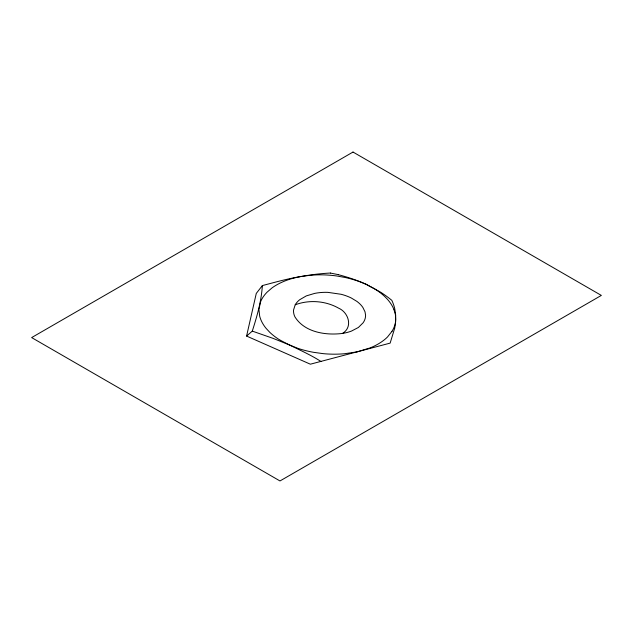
<?xml version="1.0" encoding="UTF-8"?>
<svg xmlns="http://www.w3.org/2000/svg" width="633" height="633" viewBox="0 0 633 633"><rect width="100%" height="100%" fill="white"/><g stroke="black" fill="none" stroke-linecap="round" stroke-linejoin="round"><path stroke-width="0.95" d="M366.626 284.581L360.984 282.183A77.914 44.983 0 0 0 345.452 277.555L337.017 276.02A69.796 40.298 0 0 0 317.552 274.857C298.721 275.513 280.474 280.823 262.363 285.586C261.374 301.173 257.038 316.31 252.29 331.106L246.585 336.06L310.36 364.197L390.142 343.118L394.683 328.195M246.585 336.06L256.278 293.419L262.363 285.586M295.215 304.774L293.554 309.98A37.529 21.664 0 0 0 294.923 316.864C304.576 332.38 325.766 335.553 342.485 333.425A31.824 18.373 0 0 0 351.473 331.083L358.405 327.459L363.136 322.767A33.881 19.56 0 0 0 365.573 315.179L365.012 311.808L362.844 307.409A41.944 24.212 0 0 0 356.877 301.379L351.307 298.008A41.928 24.204 0 0 0 341.163 294.29L327.854 292.359A33.905 19.576 0 0 0 314.625 293.403L306.293 295.904L299.71 299.718A31.618 18.254 0 0 0 295.223 304.774C309.213 299.559 325.655 300.802 338.647 308.184C348.554 312.401 353.167 327.158 342.485 333.425M392.017 331.296L387.538 336.93A57.516 33.209 0 0 1 384.017 340.063A59.668 34.451 0 0 1 370.25 347.865L357.186 351.853L344.281 353.768A67.573 39.017 0 0 1 322.996 353.625L313.438 352.296A77.59 44.793 0 0 1 297.637 348.261L273.037 338.354L252.29 331.106M299.274 276.795L293.57 278.116A59.882 34.57 0 0 0 277.8 284.272L276.249 285.151A56.598 32.679 0 0 0 271.929 287.983L267.039 292.217A62.271 35.946 0 0 0 260.606 301.727L258.937 309.339L259.665 316.104A74.963 43.281 0 0 0 263.233 324.365A73.808 42.617 0 0 0 266.129 328.4L269.737 332.278A81.847 47.253 0 0 0 278.773 339.335C292.596 347.177 307.614 352.85 321.026 361.514M299.433 276.763L301.189 276.439M330.576 273.1L338.568 274.682M366.127 284.352L374.063 288.521A81.071 46.81 0 0 1 384.864 296.655L387.079 298.911A75.984 43.875 0 0 1 393.995 309.703M367.124 284.818L380.583 292.185A141.65 81.784 0 0 1 389.896 298.8L391.803 300.319A113.054 65.27 0 0 1 394.77 308.857L395.68 315.202L395.554 321.778A64.257 37.102 0 0 1 392.009 331.296M393.995 309.703L395.403 314.609L395.744 319.412A159.049 91.825 0 0 1 394.668 328.187M301.229 276.502A133.721 77.202 0 0 1 330.568 273.029M338.528 274.738A139.687 80.644 0 0 1 366.214 284.288M353.016 152.047L31.65 337.587L279.984 480.953L601.35 295.413L353.016 152.047"/></g></svg>
